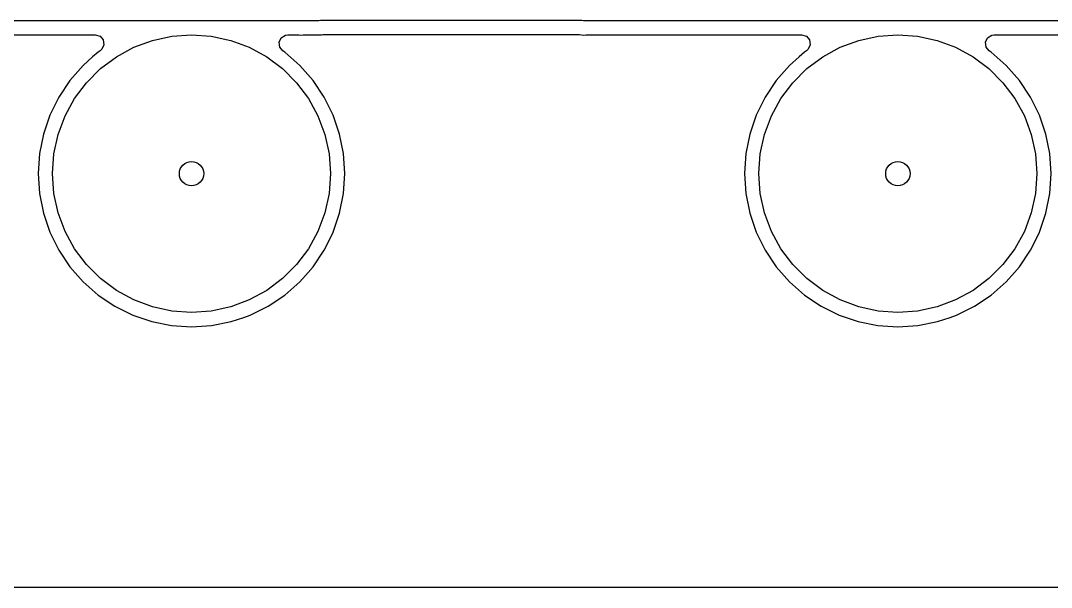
# Model space of a CAD drawing. Extents: x 0.01 to 1.99, y 0.01 to 1.59.
# Drawn here: x 1.001 to 1.585, y 0.013 to 0.334 of the extents above; entities that cross this region are included whole.
import ezdxf

# ---------------------------------------------------------------- set-up
doc = ezdxf.new("R2010")
doc.units = 0
doc.header["$MEASUREMENT"] = 0
doc.layers.add('BLACK', color=7, linetype='CONTINUOUS')

msp = doc.modelspace()

# ---------------------------------------------------------------- linework, layer by layer
at = {"layer": 'BLACK', "linetype": 'CONTINUOUS'}
for p, q in [((1.02, 0.33411), (0.72, 0.33411)), ((1.16, 0.33411), (1.02, 0.33411)), ((1.17014, 0.33411), (1.16, 0.33411)), ((1.17101, 0.33425), (1.17014, 0.33411)), ((1.31913, 0.33425), (1.17101, 0.33425)), ((1.32, 0.33411), (1.31913, 0.33425)), ((1.64986, 0.33411), (1.32, 0.33411)), ((0.95248, 0.32622), (1.01845, 0.32622)), ((1.01845, 0.32622), (1.04352, 0.32622)), ((1.04352, 0.32622), (1.04621, 0.32543)), ((1.04621, 0.32543), (1.04804, 0.32332)), ((1.04804, 0.32332), (1.04843, 0.32055)), ((1.06529, 0.31912), (1.07582, 0.32305)), ((1.07582, 0.32305), (1.08679, 0.32544)), ((1.08679, 0.32544), (1.098, 0.32624)), ((1.098, 0.32624), (1.10921, 0.32544)), ((1.10921, 0.32544), (1.12018, 0.32305)), ((1.12018, 0.32305), (1.13071, 0.31912)), ((1.14758, 0.32205), (1.14879, 0.32457)), ((1.14793, 0.31928), (1.14758, 0.32205)), ((1.14879, 0.32457), (1.15116, 0.32604)), ((1.15116, 0.32604), (1.15248, 0.32622)), ((1.15248, 0.32622), (1.15813, 0.32622)), ((1.15813, 0.32622), (1.15877, 0.32618)), ((1.15877, 0.32618), (1.16, 0.32602)), ((1.16, 0.32602), (1.16123, 0.32618)), ((1.16123, 0.32618), (1.16187, 0.32622)), ((1.16187, 0.32622), (1.17169, 0.32622)), ((1.17169, 0.32622), (1.17241, 0.32632)), ((1.17241, 0.32632), (1.17306, 0.32636)), ((1.17306, 0.32636), (1.31708, 0.32636)), ((1.31708, 0.32636), (1.31773, 0.32632)), ((1.31773, 0.32632), (1.32, 0.32602)), ((1.32, 0.32602), (1.32123, 0.32618)), ((1.32123, 0.32618), (1.32187, 0.32622)), ((1.32187, 0.32622), (1.44352, 0.32622)), ((1.44352, 0.32622), (1.44621, 0.32543)), ((1.44621, 0.32543), (1.44804, 0.32332)), ((1.44804, 0.32332), (1.44843, 0.32055)), ((1.46529, 0.31912), (1.47582, 0.32305)), ((1.47582, 0.32305), (1.48679, 0.32544)), ((1.48679, 0.32544), (1.498, 0.32624)), ((1.498, 0.32624), (1.50921, 0.32544)), ((1.50921, 0.32544), (1.52018, 0.32305)), ((1.52018, 0.32305), (1.53071, 0.31912)), ((1.54758, 0.32205), (1.54879, 0.32457)), ((1.54793, 0.31928), (1.54758, 0.32205)), ((1.54879, 0.32457), (1.55116, 0.32604)), ((1.55116, 0.32604), (1.55248, 0.32622)), ((1.55248, 0.32622), (1.64799, 0.32622)), ((1.04515, 0.31638), (1.04202, 0.31363)), ((1.04628, 0.31714), (1.04515, 0.31638)), ((1.04727, 0.31801), (1.04628, 0.31714)), ((1.04843, 0.32055), (1.04727, 0.31801)), ((1.05543, 0.31374), (1.06529, 0.31912)), ((1.13071, 0.31912), (1.14057, 0.31374)), ((1.14972, 0.31714), (1.14793, 0.31928)), ((1.15085, 0.31638), (1.14972, 0.31714)), ((1.15939, 0.30889), (1.15085, 0.31638)), ((1.44515, 0.31638), (1.44202, 0.31363)), ((1.44628, 0.31714), (1.44515, 0.31638)), ((1.44727, 0.31801), (1.44628, 0.31714)), ((1.44843, 0.32055), (1.44727, 0.31801)), ((1.45543, 0.31374), (1.46529, 0.31912)), ((1.53071, 0.31912), (1.54057, 0.31374)), ((1.54972, 0.31714), (1.54793, 0.31928)), ((1.55085, 0.31638), (1.54972, 0.31714)), ((1.55939, 0.30889), (1.55085, 0.31638)), ((1.04202, 0.31363), (1.03661, 0.30889)), ((1.04644, 0.30701), (1.05543, 0.31374)), ((1.14057, 0.31374), (1.14956, 0.30701)), ((1.44202, 0.31363), (1.43661, 0.30889)), ((1.44644, 0.30701), (1.45543, 0.31374)), ((1.54057, 0.31374), (1.54956, 0.30701)), ((1.03661, 0.30889), (1.02912, 0.30035)), ((1.03849, 0.29906), (1.04644, 0.30701)), ((1.14956, 0.30701), (1.15751, 0.29906)), ((1.16688, 0.30035), (1.15939, 0.30889)), ((1.43661, 0.30889), (1.42912, 0.30035)), ((1.43849, 0.29906), (1.44644, 0.30701)), ((1.54956, 0.30701), (1.55751, 0.29906)), ((1.56688, 0.30035), (1.55939, 0.30889)), ((1.02912, 0.30035), (1.02281, 0.29091)), ((1.02912, 0.30035), (1.02912, 0.30035)), ((1.03176, 0.29007), (1.03849, 0.29906)), ((1.15751, 0.29906), (1.16424, 0.29007)), ((1.17319, 0.29091), (1.16688, 0.30035)), ((1.42912, 0.30035), (1.42281, 0.29091)), ((1.42912, 0.30035), (1.42912, 0.30035)), ((1.43176, 0.29007), (1.43849, 0.29906)), ((1.55751, 0.29906), (1.56424, 0.29007)), ((1.57319, 0.29091), (1.56688, 0.30035)), ((1.02281, 0.29091), (1.01816, 0.28147)), ((1.02638, 0.28021), (1.03176, 0.29007)), ((1.16424, 0.29007), (1.16962, 0.28021)), ((1.17821, 0.28072), (1.17319, 0.29091)), ((1.42281, 0.29091), (1.41816, 0.28147)), ((1.42638, 0.28021), (1.43176, 0.29007)), ((1.56424, 0.29007), (1.56962, 0.28021)), ((1.57821, 0.28072), (1.57319, 0.29091)), ((1.01779, 0.28072), (1.01414, 0.26997)), ((1.01816, 0.28147), (1.01779, 0.28072)), ((1.01779, 0.28072), (1.01779, 0.28072)), ((1.02245, 0.26968), (1.02638, 0.28021)), ((1.16962, 0.28021), (1.17355, 0.26968)), ((1.18186, 0.26997), (1.17821, 0.28072)), ((1.41779, 0.28072), (1.41414, 0.26997)), ((1.41816, 0.28147), (1.41779, 0.28072)), ((1.41779, 0.28072), (1.41779, 0.28072)), ((1.42245, 0.26968), (1.42638, 0.28021)), ((1.56962, 0.28021), (1.57355, 0.26968)), ((1.58186, 0.26997), (1.57821, 0.28072)), ((1.01414, 0.26997), (1.01192, 0.25883)), ((1.01414, 0.26997), (1.01414, 0.26997)), ((1.02006, 0.25871), (1.02245, 0.26968)), ((1.17355, 0.26968), (1.17594, 0.25871)), ((1.18408, 0.25883), (1.18186, 0.26997)), ((1.41414, 0.26997), (1.41192, 0.25883)), ((1.41414, 0.26997), (1.41414, 0.26997)), ((1.42006, 0.25871), (1.42245, 0.26968)), ((1.57355, 0.26968), (1.57594, 0.25871)), ((1.58408, 0.25883), (1.58186, 0.26997)), ((1.01192, 0.25883), (1.01118, 0.2475)), ((1.01192, 0.25883), (1.01192, 0.25883)), ((1.01926, 0.2475), (1.02006, 0.25871)), ((1.17594, 0.25871), (1.17674, 0.2475)), ((1.18482, 0.2475), (1.18408, 0.25883)), ((1.41192, 0.25883), (1.41118, 0.2475)), ((1.41192, 0.25883), (1.41192, 0.25883)), ((1.41926, 0.2475), (1.42006, 0.25871)), ((1.57594, 0.25871), (1.57674, 0.2475)), ((1.58482, 0.2475), (1.58408, 0.25883)), ((1.01118, 0.2475), (1.01118, 0.2475)), ((1.01118, 0.2475), (1.01192, 0.23617)), ((1.02006, 0.23629), (1.01926, 0.2475)), ((1.17674, 0.2475), (1.17594, 0.23629)), ((1.18408, 0.23617), (1.18482, 0.2475)), ((1.41118, 0.2475), (1.41118, 0.2475)), ((1.41118, 0.2475), (1.41192, 0.23617)), ((1.42006, 0.23629), (1.41926, 0.2475)), ((1.57674, 0.2475), (1.57594, 0.23629)), ((1.58408, 0.23617), (1.58482, 0.2475)), ((1.01192, 0.23617), (1.01192, 0.23617)), ((1.01192, 0.23617), (1.01414, 0.22503)), ((1.02245, 0.22532), (1.02006, 0.23629)), ((1.17594, 0.23629), (1.17355, 0.22532)), ((1.18186, 0.22503), (1.18408, 0.23617)), ((1.41192, 0.23617), (1.41192, 0.23617)), ((1.41192, 0.23617), (1.41414, 0.22503)), ((1.42245, 0.22532), (1.42006, 0.23629)), ((1.57594, 0.23629), (1.57355, 0.22532)), ((1.58186, 0.22503), (1.58408, 0.23617)), ((1.01414, 0.22503), (1.01414, 0.22503)), ((1.01414, 0.22503), (1.01779, 0.21428)), ((1.02638, 0.21479), (1.02245, 0.22532)), ((1.17355, 0.22532), (1.16962, 0.21479)), ((1.17821, 0.21428), (1.18186, 0.22503)), ((1.41414, 0.22503), (1.41414, 0.22503)), ((1.41414, 0.22503), (1.41779, 0.21428)), ((1.42638, 0.21479), (1.42245, 0.22532)), ((1.57355, 0.22532), (1.56962, 0.21479)), ((1.57821, 0.21428), (1.58186, 0.22503)), ((1.01779, 0.21428), (1.01779, 0.21428)), ((1.01779, 0.21428), (1.02281, 0.20409)), ((1.03176, 0.20493), (1.02638, 0.21479)), ((1.16962, 0.21479), (1.16424, 0.20493)), ((1.17331, 0.20434), (1.17821, 0.21428)), ((1.41779, 0.21428), (1.41779, 0.21428)), ((1.41779, 0.21428), (1.42281, 0.20409)), ((1.43176, 0.20493), (1.42638, 0.21479)), ((1.56962, 0.21479), (1.56424, 0.20493)), ((1.57331, 0.20434), (1.57821, 0.21428)), ((1.03849, 0.19594), (1.03176, 0.20493)), ((1.16424, 0.20493), (1.15751, 0.19594)), ((1.17319, 0.20409), (1.17331, 0.20434)), ((1.43849, 0.19594), (1.43176, 0.20493)), ((1.56424, 0.20493), (1.55751, 0.19594)), ((1.57319, 0.20409), (1.57331, 0.20434)), ((1.02281, 0.20409), (1.02912, 0.19465)), ((1.16688, 0.19465), (1.17319, 0.20409)), ((1.42281, 0.20409), (1.42912, 0.19465)), ((1.56688, 0.19465), (1.57319, 0.20409)), ((1.02912, 0.19465), (1.02912, 0.19465)), ((1.02912, 0.19465), (1.03661, 0.18611)), ((1.04644, 0.18799), (1.03849, 0.19594)), ((1.15751, 0.19594), (1.14956, 0.18799)), ((1.16413, 0.19152), (1.16688, 0.19465)), ((1.16688, 0.19465), (1.16688, 0.19465)), ((1.16688, 0.19465), (1.16688, 0.19465)), ((1.42912, 0.19465), (1.42912, 0.19465)), ((1.42912, 0.19465), (1.43661, 0.18611)), ((1.44644, 0.18799), (1.43849, 0.19594)), ((1.55751, 0.19594), (1.54956, 0.18799)), ((1.56413, 0.19152), (1.56688, 0.19465)), ((1.56688, 0.19465), (1.56688, 0.19465)), ((1.56688, 0.19465), (1.56688, 0.19465)), ((1.05543, 0.18126), (1.04644, 0.18799)), ((1.14956, 0.18799), (1.14057, 0.18126)), ((1.15939, 0.18611), (1.16413, 0.19152)), ((1.45543, 0.18126), (1.44644, 0.18799)), ((1.54956, 0.18799), (1.54057, 0.18126)), ((1.55939, 0.18611), (1.56413, 0.19152)), ((1.03661, 0.18611), (1.04515, 0.17862)), ((1.06529, 0.17588), (1.05543, 0.18126)), ((1.14057, 0.18126), (1.13071, 0.17588)), ((1.15085, 0.17862), (1.15939, 0.18611)), ((1.43661, 0.18611), (1.44515, 0.17862)), ((1.46529, 0.17588), (1.45543, 0.18126)), ((1.54057, 0.18126), (1.53071, 0.17588)), ((1.55085, 0.17862), (1.55939, 0.18611)), ((1.04515, 0.17862), (1.04515, 0.17862)), ((1.04515, 0.17862), (1.05459, 0.17231)), ((1.07582, 0.17195), (1.06529, 0.17588)), ((1.13071, 0.17588), (1.12018, 0.17195)), ((1.14141, 0.17231), (1.15085, 0.17862)), ((1.15085, 0.17862), (1.15085, 0.17862)), ((1.44515, 0.17862), (1.44515, 0.17862)), ((1.44515, 0.17862), (1.45459, 0.17231)), ((1.47582, 0.17195), (1.46529, 0.17588)), ((1.53071, 0.17588), (1.52018, 0.17195)), ((1.54141, 0.17231), (1.55085, 0.17862)), ((1.55085, 0.17862), (1.55085, 0.17862)), ((1.05459, 0.17231), (1.06478, 0.16729)), ((1.08679, 0.16956), (1.07582, 0.17195)), ((1.098, 0.16876), (1.08679, 0.16956)), ((1.10921, 0.16956), (1.098, 0.16876)), ((1.12018, 0.17195), (1.10921, 0.16956)), ((1.13197, 0.16766), (1.14141, 0.17231)), ((1.45459, 0.17231), (1.46478, 0.16729)), ((1.48679, 0.16956), (1.47582, 0.17195)), ((1.498, 0.16876), (1.48679, 0.16956)), ((1.50921, 0.16956), (1.498, 0.16876)), ((1.52018, 0.17195), (1.50921, 0.16956)), ((1.53197, 0.16766), (1.54141, 0.17231)), ((1.06478, 0.16729), (1.06478, 0.16729)), ((1.06478, 0.16729), (1.06478, 0.16729)), ((1.06478, 0.16729), (1.06478, 0.16729)), ((1.06478, 0.16729), (1.07553, 0.16364)), ((1.07553, 0.16364), (1.07553, 0.16364)), ((1.07553, 0.16364), (1.08667, 0.16142)), ((1.10933, 0.16142), (1.12047, 0.16364)), ((1.12047, 0.16364), (1.12758, 0.16605)), ((1.12047, 0.16364), (1.12047, 0.16364)), ((1.12758, 0.16605), (1.13122, 0.16729)), ((1.13122, 0.16729), (1.13197, 0.16766)), ((1.46478, 0.16729), (1.46478, 0.16729)), ((1.46478, 0.16729), (1.46478, 0.16729)), ((1.46478, 0.16729), (1.46478, 0.16729)), ((1.46478, 0.16729), (1.47553, 0.16364)), ((1.47553, 0.16364), (1.47553, 0.16364)), ((1.47553, 0.16364), (1.48667, 0.16142)), ((1.50933, 0.16142), (1.52047, 0.16364)), ((1.52047, 0.16364), (1.52758, 0.16605)), ((1.52047, 0.16364), (1.52047, 0.16364)), ((1.52758, 0.16605), (1.53122, 0.16729)), ((1.53122, 0.16729), (1.53197, 0.16766)), ((1.08667, 0.16142), (1.08667, 0.16142)), ((1.08667, 0.16142), (1.098, 0.16068)), ((1.098, 0.16068), (1.10933, 0.16142)), ((1.098, 0.16068), (1.098, 0.16068)), ((1.098, 0.16068), (1.098, 0.16068)), ((1.10933, 0.16142), (1.10933, 0.16142)), ((1.48667, 0.16142), (1.48667, 0.16142)), ((1.48667, 0.16142), (1.498, 0.16068)), ((1.498, 0.16068), (1.50933, 0.16142)), ((1.498, 0.16068), (1.498, 0.16068)), ((1.498, 0.16068), (1.498, 0.16068)), ((1.50933, 0.16142), (1.50933, 0.16142)), ((1.98207, 0.01297), (0.01793, 0.01297))]:
    msp.add_line(p, q, dxfattribs=at)
at = {"layer": 'BLACK'}
for centre in [(1.098, 0.2475), (1.498, 0.2475)]:
    msp.add_circle(centre, 0.00689, dxfattribs=at)

doc.saveas('drawing.dxf')
